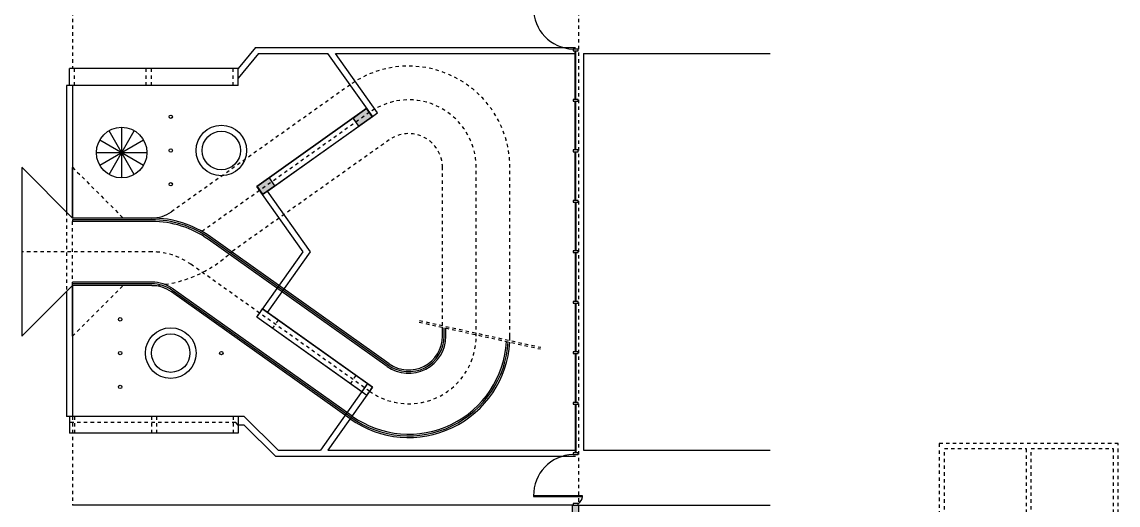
# Model space of a CAD drawing. Header units: metres. Extents: x -31 to 130, y -13 to 69.
# Drawn here: x 97.99 to 130.48, y 14.62 to 28.93 of the extents above; entities that cross this region are included whole.
import ezdxf

# ---------------------------------------------------------------- set-up
doc = ezdxf.new("R2010")
doc.units = ezdxf.units.M
doc.header["$LTSCALE"] = 0.002
doc.header["$MEASUREMENT"] = 0
doc.linetypes.add('DASHDOT', pattern=[1, 0.5, -0.25, 0, -0.25])
doc.linetypes.add('HIDDEN', pattern=[9.525, 6.35, -3.175])
for name, color, linetype in [('ar-banco', 2, 'CONTINUOUS'), ('ar-cal', 2, 'CONTINUOUS'), ('ar-ci', 1, 'CONTINUOUS'), ('ar-espelho', 1, 'CONTINUOUS'), ('ar-esq', 2, 'CONTINUOUS'), ('ar-estc', 1, 'CONTINUOUS'), ('ar-piso', 1, 'CONTINUOUS'), ('ar-proj', 1, 'HIDDEN'), ('ar-projarmario', 1, 'HIDDEN'), ('ar-reboco', 2, 'CONTINUOUS'), ('cal', 2, 'CONTINUOUS'), ('chafariz', 1, 'CONTINUOUS'), ('corrimao', 2, 'CONTINUOUS'), ('esq-01', 1, 'CONTINUOUS'), ('esq-02', 1, 'CONTINUOUS'), ('estc', 5, 'CONTINUOUS'), ('estc-01', 3, 'CONTINUOUS'), ('h-estc', 3, 'CONTINUOUS'), ('nivel', 1, 'CONTINUOUS'), ('proj', 1, 'HIDDEN'), ('tracej', 1, 'DASHDOT')]:
    doc.layers.add(name, color=color, linetype=linetype)

# ---------------------------------------------------------------- blocks, each defined once
blk = doc.blocks.new('plr01-01p')
at = {"layer": 'h-estc'}
blk.add_hatch(color=3, dxfattribs=at).paths.add_polyline_path([(0.09, 0.075), (-0.09, 0.075), (-0.09, -0.625), (0.09, -0.625)])
at = {"layer": 'estc-01', "color": 3}
blk.add_lwpolyline([(-0.09, 0.075), (-0.09, -0.625), (0.09, -0.625), (0.09, 0.075)], close=True, dxfattribs=at)
blk = doc.blocks.new('esq50-01p')
at = {"layer": 'esq-01'}
for points in [[(-7.45, 0.079), (-7.5, 0.079), (-7.5, -0.075), (-7.45, -0.075)], [(-5.955, 0.079), (-6.005, 0.079), (-6.005, -0.075), (-5.955, -0.075)], [(-4.46, 0.079), (-4.51, 0.079), (-4.51, -0.075), (-4.46, -0.075)], [(-2.965, 0.079), (-3.015, 0.079), (-3.015, -0.075), (-2.965, -0.075)], [(-1.47, 0.079), (-1.52, 0.079), (-1.52, -0.075), (-1.47, -0.075)], [(0.025, 0.079), (-0.025, 0.079), (-0.025, -0.075), (0.025, -0.075)], [(1.52, 0.079), (1.47, 0.079), (1.47, -0.075), (1.52, -0.075)], [(3.015, 0.079), (2.965, 0.079), (2.965, -0.075), (3.015, -0.075)], [(4.51, 0.079), (4.46, 0.079), (4.46, -0.075), (4.51, -0.075)], [(6.005, 0.079), (5.955, 0.079), (5.955, -0.075), (6.005, -0.075)], [(7.5, 0.079), (7.45, 0.079), (7.45, -0.075), (7.5, -0.075)]]:
    blk.add_lwpolyline(points, close=True, dxfattribs=at)
at = {"layer": 'esq-02'}
for p, q in [((-4.51, 0.01), (-5.955, 0.01)), ((-3.015, 0.01), (-4.46, 0.01)), ((-1.52, 0.01), (-2.965, 0.01)), ((-1.47, 0.01), (-0.025, 0.01)), ((0.025, 0.01), (1.47, 0.01)), ((1.52, 0.01), (2.965, 0.01)), ((3.015, 0.01), (4.46, 0.01)), ((4.51, 0.01), (5.955, 0.01)), ((-4.51, -0.01), (-5.955, -0.01)), ((-3.015, -0.01), (-4.46, -0.01)), ((-1.52, -0.01), (-2.965, -0.01)), ((-1.47, -0.01), (-0.025, -0.01)), ((0.025, -0.01), (1.47, -0.01)), ((1.52, -0.01), (2.965, -0.01)), ((3.015, -0.01), (4.46, -0.01)), ((4.51, -0.01), (5.955, -0.01))]:
    blk.add_line(p, q, dxfattribs=at)
for points in [[(-7.25, 0.202), (-7.23, 0.202), (-7.23, -1.243), (-7.25, -1.243)], [(7.25, 0.202), (7.23, 0.202), (7.23, -1.243), (7.25, -1.243)]]:
    blk.add_lwpolyline(points, close=True, dxfattribs=at)
for centre in [(-7.24, 0.002), (7.24, 0.002)]:
    blk.add_circle(centre, 0.01, dxfattribs=at)
at = {"layer": 'nivel'}
for centre, radius, start, end in [((-7.24, -0.038), 0.241, 92.3821, 150.7879), ((7.24, -0.038), 0.241, 29.2121, 87.6179), ((-7.204, -0.045), 1.199, 268.7246, 358.5449), ((7.203, -0.045), 1.199, 181.4551, 271.2754)]:
    blk.add_arc(centre, radius, start, end, dxfattribs=at)

msp = doc.modelspace()

# ---------------------------------------------------------------- hatches: boundary and pattern name
at = {"layer": 'h-estc'}
h = msp.add_hatch(color=256, dxfattribs=at)
h.paths.add_polyline_path([(108.288, 26.25), (108.207, 26.364), (107.803, 26.077), (107.884, 25.963)])
h.paths.add_polyline_path([(107.884, 25.963), (107.965, 25.849), (108.369, 26.136), (108.288, 26.25)])
h = msp.add_hatch(color=3, dxfattribs=at)
h.paths.add_polyline_path([(105.316, 24.311), (104.962, 24.06), (105.043, 23.946), (105.397, 24.197)])
h.paths.add_polyline_path([(105.397, 24.197), (105.043, 23.946), (105.124, 23.832), (105.478, 24.083)])

# ---------------------------------------------------------------- linework, layer by layer
at = {"layer": 'ar-banco'}
for centre, radius in [((103.9, 25.125), 0.75), ((103.9, 25.125), 0.57), ((102.4, 19.125), 0.75), ((102.4, 19.125), 0.57)]:
    msp.add_circle(centre, radius, dxfattribs=at)
at = {"layer": 'ar-cal'}
for p, q in [((104.915, 28.18), (104.396, 27.55)), ((105, 28), (104.396, 27.267)), ((104.915, 28.18), (114.4, 28.18)), ((105, 28), (107.06, 28)), ((108.4, 26.113), (107.06, 28)), ((108.531, 26.239), (107.281, 28)), ((107.281, 28), (114.4, 28)), ((114.64, 28), (114.64, 16.25)), ((114.64, 28), (120.17, 28)), ((104.396, 27.55), (99.4, 27.55)), ((99.4, 27.05), (99.4, 27.55)), ((104.396, 27.05), (104.396, 27.55)), ((104.396, 27.05), (99.4, 27.05)), ((105.268, 23.922), (108.531, 26.239)), ((106.323, 22.125), (104.948, 24.062)), ((106.544, 22.125), (105.268, 23.922)), ((104.948, 20.188), (106.323, 22.125)), ((105.268, 20.328), (106.544, 22.125)), ((108.209, 17.872), (104.948, 20.188)), ((108.383, 18.117), (105.121, 20.432)), ((108.236, 18.221), (106.837, 16.25)), ((108.383, 18.117), (107.058, 16.25)), ((104.4, 17.25), (99.4, 17.25)), ((99.4, 17.25), (99.4, 16.75)), ((104.4, 17.25), (104.4, 16.75)), ((104.4, 17.25), (104.4, 16.75)), ((104.58, 17.25), (104.4, 17.25)), ((105.58, 16.25), (104.58, 17.25)), ((104.58, 16.995), (104.4, 16.995)), ((105.505, 16.07), (104.58, 16.995)), ((104.4, 16.75), (99.4, 16.75)), ((105.58, 16.25), (106.837, 16.25)), ((107.058, 16.25), (114.4, 16.25)), ((114.64, 16.25), (120.17, 16.25)), ((105.505, 16.07), (114.4, 16.07)), ((114.49, 14.625), (120.17, 14.625))]:
    msp.add_line(p, q, dxfattribs=at)
at = {"layer": 'ar-ci'}
msp.add_line((97.988, 24.623), (97.988, 19.627), dxfattribs=at)
at = {"layer": 'ar-espelho'}
for p, q in [((101.32, 24.413), (100.57, 25.712)), ((100.57, 24.413), (101.32, 25.712)), ((100.945, 25.812), (100.945, 24.312)), ((100.295, 25.438), (101.595, 24.688)), ((100.295, 24.688), (101.595, 25.438)), ((100.195, 25.062), (101.695, 25.062))]:
    msp.add_line(p, q, dxfattribs=at)
msp.add_circle((100.945, 25.062), 0.75, dxfattribs=at)
at = {"layer": 'ar-piso'}
for p, q in [((99.31, 27.05), (99.31, 23.305)), ((99.49, 27.05), (99.31, 27.05)), ((99.49, 27.05), (99.49, 23.125)), ((104.948, 24.062), (108.209, 26.378)), ((99.49, 23.125), (99.49, 24.625)), ((99.49, 19.625), (99.49, 21.125)), ((99.49, 21.125), (99.49, 17.25)), ((99.31, 20.948), (99.31, 17.25)), ((108.062, 17.976), (104.948, 20.188)), ((105.121, 20.432), (108.236, 18.221)), ((108.236, 18.221), (108.062, 17.976)), ((108.236, 18.221), (108.383, 18.117)), ((99.49, 17.25), (99.31, 17.25)), ((114.31, 14.625), (99.49, 14.625)), ((114.49, 14.625), (117.47, 14.625))]:
    msp.add_line(p, q, dxfattribs=at)
at = {"layer": 'ar-proj'}
for p, q in [((99.49, 29.625), (99.49, 27.55)), ((99.55, 27.05), (99.55, 27.55)), ((101.665, 27.55), (101.665, 27.05)), ((101.815, 27.55), (101.815, 27.05)), ((104.246, 27.05), (104.246, 27.55)), ((99.31, 23.305), (99.31, 20.948)), ((99.49, 21.125), (99.49, 23.125)), ((99.49, 17.25), (99.49, 14.625)), ((99.55, 17.25), (99.55, 16.75)), ((101.825, 17.25), (101.825, 16.75)), ((101.975, 17.25), (101.975, 16.75)), ((104.25, 17.25), (104.25, 16.75)), ((104.325, 17.07), (99.4, 17.07)), ((104.4, 16.995), (104.325, 17.07))]:
    msp.add_line(p, q, dxfattribs=at)
at = {"layer": 'ar-projarmario'}
for p, q in [((114.49, 29.625), (114.49, 14.625)), ((103.99, 27.05), (99.49, 27.05)), ((104.4, 17.25), (99.49, 17.25))]:
    msp.add_line(p, q, dxfattribs=at)
at = {"layer": 'ar-reboco'}
msp.add_lwpolyline([(108.383, 26.133), (108.209, 26.378), (104.948, 24.062), (105.121, 23.818)], close=True, dxfattribs=at)
at = {"layer": 'cal'}
for p, q in [((97.988, 24.627), (99.49, 23.125)), ((101.838, 23.125), (99.49, 23.125)), ((108.875, 18.81), (103.575, 22.573)), ((97.988, 19.627), (99.487, 21.125)), ((101.838, 21.125), (99.487, 21.125)), ((107.717, 17.179), (102.418, 20.942)), ((110.454, 19.625), (110.454, 19.889))]:
    msp.add_line(p, q, dxfattribs=at)
for centre, radius, start, end in [((101.836, 24.14), 1.015, 270.1352, 304.9646), ((101.838, 20.125), 3, 54.6425, 90), ((101.836, 20.11), 1.015, 55.0354, 89.8648), ((109.454, 19.625), 1, 234.623, 0), ((109.454, 19.625), 3, 357.6004, 0), ((109.454, 19.625), 3, 234.623, 356.6319)]:
    msp.add_arc(centre, radius, start, end, dxfattribs=at)
at = {"layer": 'chafariz'}
for centre in [(102.4, 26.125), (102.4, 25.125), (102.4, 24.125), (100.9, 20.125), (100.9, 19.125), (103.9, 19.125), (100.9, 18.125)]:
    msp.add_circle(centre, 0.05, dxfattribs=at)
at = {"layer": 'corrimao'}
for p, q in [((101.838, 23.075), (99.49, 23.075)), ((99.49, 23.075), (99.49, 23.025)), ((101.838, 23.025), (99.49, 23.025)), ((108.817, 18.728), (103.517, 22.491)), ((108.846, 18.769), (103.546, 22.532)), ((101.838, 21.225), (99.49, 21.225)), ((99.49, 21.175), (99.49, 21.225)), ((101.838, 21.175), (99.49, 21.175)), ((107.746, 17.22), (102.447, 20.982)), ((107.775, 17.26), (102.476, 21.023)), ((110.504, 19.625), (110.504, 19.878)), ((110.554, 19.625), (110.554, 19.867))]:
    msp.add_line(p, q, dxfattribs=at)
for centre, radius, start, end in [((101.838, 20.125), 2.95, 54.6425, 90), ((101.838, 20.125), 2.9, 54.6425, 90), ((101.836, 20.11), 1.065, 55.0354, 89.8648), ((101.836, 20.11), 1.115, 55.0354, 89.8648), ((109.454, 19.625), 1.1, 234.623, 0), ((109.454, 19.625), 1.05, 234.623, 0), ((109.454, 19.625), 2.95, 234.623, 356.7873), ((109.454, 19.625), 2.9, 234.623, 356.9482)]:
    msp.add_arc(centre, radius, start, end, dxfattribs=at)
at = {"layer": 'estc'}
for p, q in [((107.803, 26.077), (107.965, 25.849)), ((105.316, 24.311), (105.478, 24.083))]:
    msp.add_line(p, q, dxfattribs=at)
for points in [[(107.965, 25.849), (108.369, 26.136), (108.207, 26.364), (107.803, 26.077)], [(105.316, 24.311), (104.962, 24.06), (105.124, 23.832), (105.478, 24.083)]]:
    msp.add_lwpolyline(points, dxfattribs=at)
at = {"layer": 'proj'}
for p, q in [((107.717, 27.071), (102.418, 23.308)), ((108.296, 26.256), (103.329, 22.729)), ((108.875, 25.44), (104.206, 22.125)), ((99.488, 24.627), (100.99, 23.125)), ((99.49, 24.627), (99.49, 23.128)), ((110.454, 19.941), (110.454, 24.625)), ((111.454, 19.625), (111.454, 24.625)), ((112.454, 19.625), (112.454, 24.625)), ((101.838, 22.125), (97.988, 22.125)), ((108.296, 17.994), (102.996, 21.757)), ((99.488, 21.125), (99.488, 19.627)), ((99.488, 19.627), (100.987, 21.125)), ((104.948, 20.188), (105.121, 20.432)), ((105.417, 19.855), (105.59, 20.1)), ((107.725, 18.216), (107.899, 18.46)), ((108.209, 17.872), (108.383, 18.117))]:
    msp.add_line(p, q, dxfattribs=at)
for points in [[(125.183, 9.995), (130.483, 9.995), (130.483, 16.445), (125.183, 16.445)], [(125.333, 16.295), (127.758, 16.295), (127.758, 12.295), (125.333, 12.295)], [(127.908, 16.295), (130.333, 16.295), (130.333, 12.295), (127.908, 12.295)]]:
    msp.add_lwpolyline(points, close=True, dxfattribs=at)
for centre, radius, start, end in [((109.454, 24.625), 3, 0, 125.377), ((109.454, 24.625), 2, 0, 125.377), ((109.454, 24.625), 1, 0, 125.377), ((101.838, 20.125), 2, 54.6425, 90), ((101.699, 24.757), 3.635, 272.1935, 313.6024), ((109.454, 19.625), 2, 234.623, 0)]:
    msp.add_arc(centre, radius, start, end, dxfattribs=at)
at = {"layer": 'tracej'}
for p, q in [((109.766, 20.041), (113.358, 19.248)), ((109.776, 20.09), (113.369, 19.297))]:
    msp.add_line(p, q, dxfattribs=at)

# ---------------------------------------------------------------- block references
at = {"layer": 'ar-esq', "rotation": 270}
msp.add_blockref('esq50-01p', (114.4, 22.125), dxfattribs=at)
at = {"layer": 'ar-estc', "xscale": -1, "rotation": 180.0000000000003}
msp.add_blockref('plr01-01p', (114.4, 14), dxfattribs=at)

doc.saveas('drawing.dxf')
